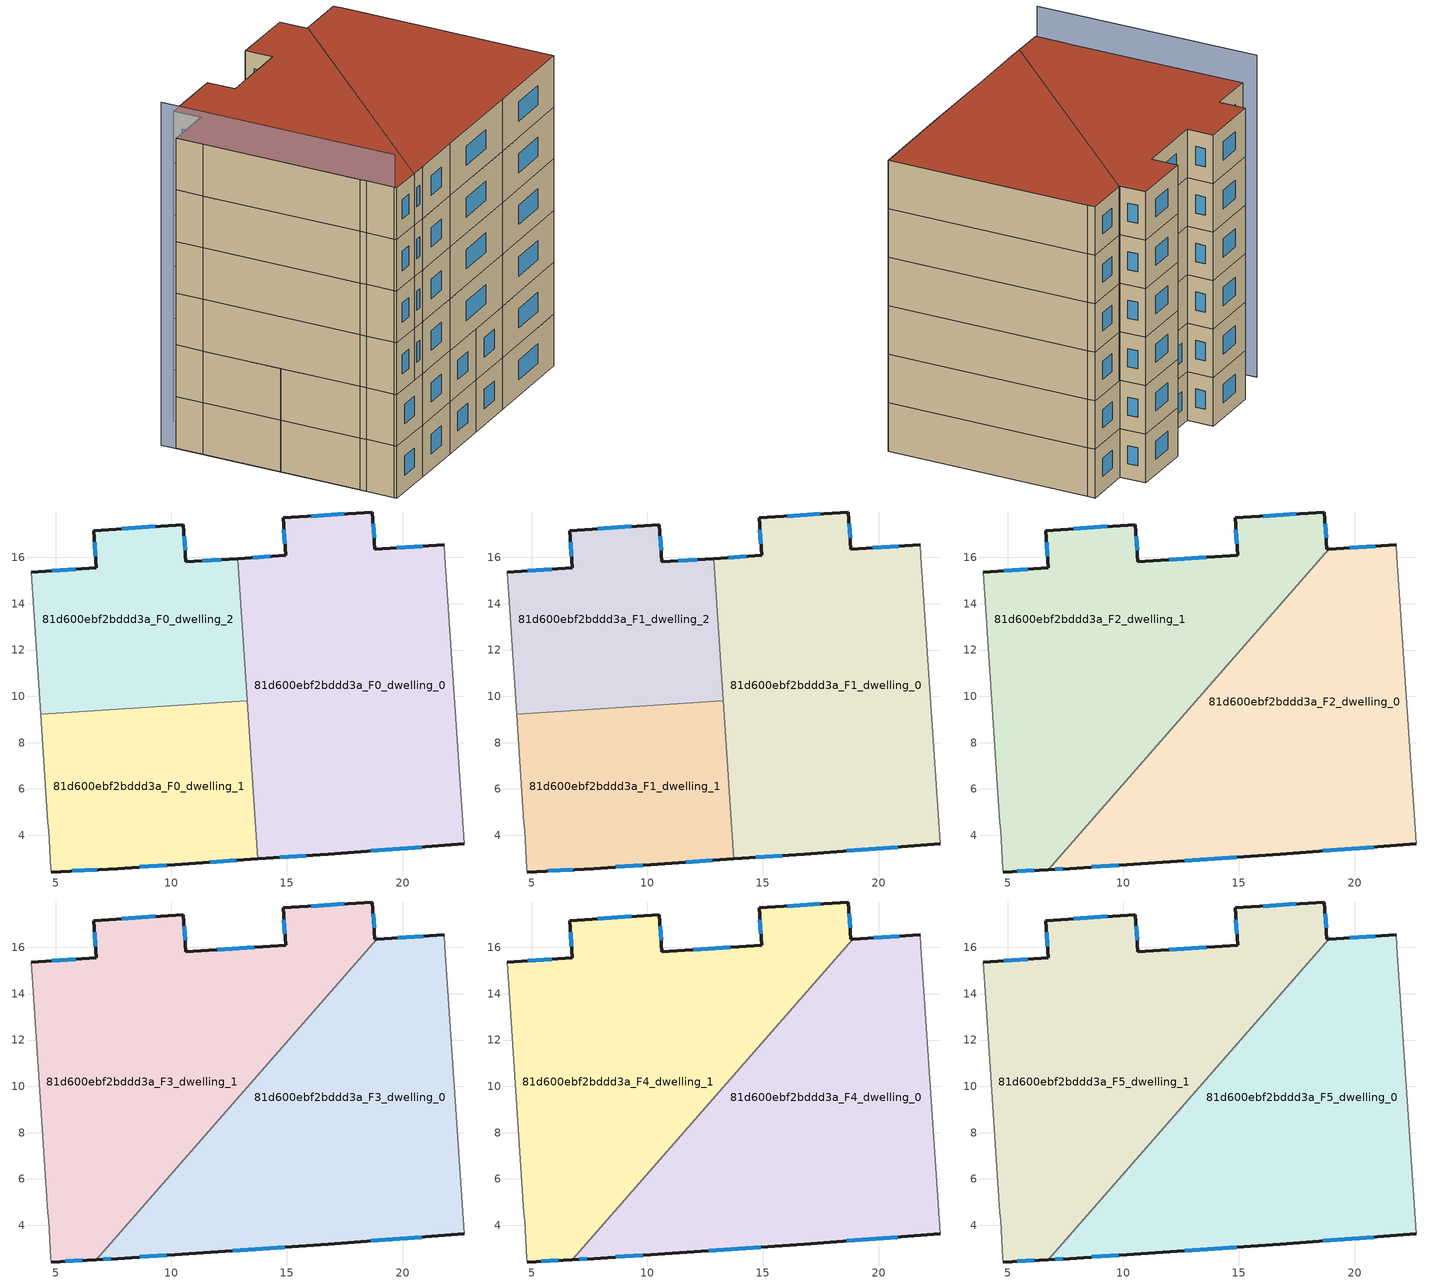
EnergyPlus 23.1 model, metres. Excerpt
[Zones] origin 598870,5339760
81d600ebf2bddd3a_F0_dwelling_0
 floor ground (EU_floor_Construction): 21.8,16.55 21.83,16.05 22.66,3.62 16.78,3.18 13.73,2.98 12.86,15.95 14.94,16.09 14.83,17.71 18.7,17.97 18.8,16.35 z0
 wall outside (EU_wall_Construction): 21.8,16.55 18.8,16.35 18.7,17.97 14.83,17.71 14.94,16.09 12.86,15.95 / 13.73,2.98 16.78,3.18 22.66,3.62 z0:3
 wall adiabatic (EU_wall_Construction): 22.66,3.62 21.83,16.05 21.8,16.55 z0:3
 wall to 81d600ebf2bddd3a_F0_dwelling_1 (EU_wall_Construction): 13.28,9.82 13.73,2.98 z0:3
 wall to 81d600ebf2bddd3a_F0_dwelling_2 (EU_wall_Construction): 12.86,15.95 13.28,9.82 z0:3
 window (EU_Window_Construction): 20.86,16.49 19.74,16.41 / 18.62,3.32 20.82,3.48 / 14.69,3.04 15.83,3.12 / 14.29,16.05 13.52,16 / 14.86,17.2 14.91,16.6 / 17.48,17.89 16.04,17.79 / 18.77,16.86 18.73,17.46 z0.94:2.06
81d600ebf2bddd3a_F0_dwelling_1
 floor ground (EU_floor_Construction): 13.28,9.82 13.73,2.98 10.76,2.78 7.68,2.56 4.82,2.41 4.8,2.54 4.7,4.2 4.67,4.54 4.36,9.22 z0
 wall outside (EU_wall_Construction): 4.82,2.41 7.68,2.56 10.76,2.78 13.73,2.98 z0:3
 wall adiabatic (EU_wall_Construction): 4.36,9.22 4.67,4.54 4.7,4.2 4.8,2.54 4.82,2.41 z0:3
 wall to 81d600ebf2bddd3a_F0_dwelling_2 (EU_wall_Construction): 13.27,9.82 4.36,9.22 z0:3
 window (EU_Window_Construction): 11.69,2.84 12.8,2.91 / 8.64,2.63 9.8,2.71 / 5.71,2.46 6.78,2.51 z0.94:2.06
81d600ebf2bddd3a_F0_dwelling_2
 floor ground (EU_floor_Construction): 12.86,15.95 13.28,9.82 4.36,9.22 4.05,13.77 3.95,15.36 6.76,15.55 6.65,17.16 10.53,17.42 10.64,15.81 z0
 wall outside (EU_wall_Construction): 12.86,15.95 10.64,15.81 10.53,17.42 6.65,17.16 6.76,15.55 3.95,15.36 z0:3
 wall adiabatic (EU_wall_Construction): 3.95,15.36 4.05,13.77 4.36,9.22 z0:3
 window (EU_Window_Construction): 6.69,16.65 6.73,16.05 / 9.31,17.34 7.87,17.24 / 10.6,16.31 10.56,16.92 / 12.17,15.91 11.33,15.85 / 5.88,15.49 4.83,15.42 z0.94:2.06
81d600ebf2bddd3a_F1_dwelling_0
 floor to 81d600ebf2bddd3a_F0_dwelling_0 (EU_floor_Construction): 21.8,16.55 21.83,16.05 22.66,3.62 16.78,3.18 13.73,2.98 12.86,15.95 14.94,16.09 14.83,17.71 18.7,17.97 18.8,16.35 z3
 wall outside (EU_wall_Construction): 21.8,16.55 18.8,16.35 18.7,17.97 14.83,17.71 14.94,16.09 12.86,15.95 / 13.73,2.98 16.78,3.18 22.66,3.62 z3:6
 wall adiabatic (EU_wall_Construction): 22.66,3.62 21.83,16.05 21.8,16.55 z3:6
 wall to 81d600ebf2bddd3a_F1_dwelling_1 (EU_wall_Construction): 13.28,9.82 13.73,2.98 z3:6
 wall to 81d600ebf2bddd3a_F1_dwelling_2 (EU_wall_Construction): 12.86,15.95 13.28,9.82 z3:6
 window (EU_Window_Construction): 20.86,16.49 19.74,16.41 / 18.62,3.32 20.82,3.48 / 14.69,3.04 15.83,3.12 / 14.29,16.05 13.52,16 / 14.86,17.2 14.91,16.6 / 17.48,17.89 16.04,17.79 / 18.77,16.86 18.73,17.46 z3.94:5.06
81d600ebf2bddd3a_F1_dwelling_1
 floor to 81d600ebf2bddd3a_F0_dwelling_1 (EU_floor_Construction): 13.27,9.82 13.73,2.98 10.76,2.78 7.68,2.56 4.82,2.41 4.8,2.54 4.7,4.2 4.67,4.54 4.36,9.22 z3
 wall outside (EU_wall_Construction): 4.82,2.41 7.68,2.56 10.76,2.78 13.73,2.98 z3:6
 wall adiabatic (EU_wall_Construction): 4.36,9.22 4.67,4.54 4.7,4.2 4.8,2.54 4.82,2.41 z3:6
 wall to 81d600ebf2bddd3a_F1_dwelling_2 (EU_wall_Construction): 13.27,9.82 4.36,9.22 z3:6
 window (EU_Window_Construction): 11.69,2.84 12.8,2.91 / 8.64,2.63 9.8,2.71 / 5.71,2.46 6.78,2.51 z3.94:5.06
81d600ebf2bddd3a_F1_dwelling_2
 floor to 81d600ebf2bddd3a_F0_dwelling_2 (EU_floor_Construction): 12.86,15.95 13.27,9.82 4.36,9.22 4.05,13.77 3.95,15.36 6.76,15.55 6.65,17.16 10.53,17.42 10.63,15.81 z3
 wall outside (EU_wall_Construction): 12.86,15.95 10.64,15.81 10.53,17.42 6.65,17.16 6.76,15.55 3.95,15.36 z3:6
 wall adiabatic (EU_wall_Construction): 3.95,15.36 4.05,13.77 4.36,9.22 z3:6
 window (EU_Window_Construction): 6.69,16.65 6.73,16.05 / 9.31,17.34 7.87,17.24 / 10.6,16.31 10.56,16.92 / 12.17,15.91 11.33,15.85 / 5.88,15.49 4.83,15.42 z3.94:5.06
81d600ebf2bddd3a_F2_dwelling_0
 floor to 81d600ebf2bddd3a_F1_dwelling_0 (EU_floor_Construction): 21.8,16.55 21.83,16.05 22.66,3.62 16.78,3.18 13.73,2.98 13.27,9.94 18.87,16.35 z6
 floor to 81d600ebf2bddd3a_F1_dwelling_1 (EU_floor_Construction): 13.27,9.82 13.73,2.98 10.76,2.78 7.68,2.56 6.76,2.51 13.15,9.81 z6
 wall outside (EU_wall_Construction): 6.77,2.51 7.68,2.56 10.76,2.78 16.78,3.18 22.66,3.62 / 21.8,16.55 18.87,16.35 z6:9
 wall adiabatic (EU_wall_Construction): 22.66,3.62 21.83,16.05 21.8,16.55 z6:9
 wall to 81d600ebf2bddd3a_F2_dwelling_1 (EU_wall_Construction): 18.87,16.35 6.77,2.51 z6:9
 window (EU_Window_Construction): 12.65,2.9 14.89,3.06 / 8.64,2.63 9.8,2.71 / 7.05,2.53 7.39,2.54 / 20.88,16.49 19.79,16.41 / 18.62,3.32 20.82,3.48 z6.94:8.06
81d600ebf2bddd3a_F2_dwelling_1
 floor to 81d600ebf2bddd3a_F1_dwelling_0 (EU_floor_Construction): 18.7,17.97 18.8,16.35 18.87,16.35 13.27,9.94 12.87,15.95 14.94,16.09 14.83,17.71 z6
 floor to 81d600ebf2bddd3a_F1_dwelling_2 (EU_floor_Construction): 12.87,15.95 13.27,9.94 13.15,9.81 4.36,9.22 4.05,13.77 3.95,15.36 6.76,15.55 6.65,17.16 10.53,17.42 10.63,15.81 z6
 floor to 81d600ebf2bddd3a_F1_dwelling_1 (EU_floor_Construction): 13.15,9.81 6.76,2.51 4.82,2.41 4.8,2.54 4.7,4.2 4.67,4.54 4.36,9.22 z6
 wall outside (EU_wall_Construction): 18.87,16.35 18.8,16.35 18.7,17.97 14.83,17.71 14.94,16.09 10.64,15.81 10.53,17.42 6.65,17.16 6.76,15.55 3.95,15.36 / 4.82,2.41 6.77,2.51 z6:9
 wall adiabatic (EU_wall_Construction): 3.95,15.36 4.05,13.77 4.67,4.54 4.7,4.2 4.8,2.54 4.82,2.41 z6:9
 window (EU_Window_Construction): 5.88,15.49 4.83,15.42 / 6.69,16.65 6.73,16.05 / 9.31,17.34 7.87,17.24 / 10.6,16.31 10.56,16.92 / 13.59,16 11.98,15.9 / 14.86,17.2 14.91,16.6 / 17.48,17.89 16.04,17.79 / 18.77,16.86 18.73,17.46 / 5.43,2.44 6.15,2.48 z6.94:8.06
81d600ebf2bddd3a_F3_dwelling_0
 floor to 81d600ebf2bddd3a_F2_dwelling_0 (EU_floor_Construction): 21.8,16.55 21.83,16.05 22.66,3.62 16.78,3.18 10.76,2.78 7.68,2.56 6.76,2.51 18.87,16.35 z9
 wall outside (EU_wall_Construction): 6.77,2.51 7.68,2.56 10.76,2.78 16.78,3.18 22.66,3.62 / 21.8,16.55 18.87,16.35 z9:12
 wall adiabatic (EU_wall_Construction): 22.66,3.62 21.83,16.05 21.8,16.55 z9:12
 wall to 81d600ebf2bddd3a_F3_dwelling_1 (EU_wall_Construction): 18.87,16.35 6.77,2.51 z9:12
 window (EU_Window_Construction): 12.65,2.9 14.89,3.06 / 8.64,2.63 9.8,2.71 / 7.05,2.53 7.39,2.54 / 20.88,16.49 19.79,16.41 / 18.62,3.32 20.82,3.48 z9.94:11.06
81d600ebf2bddd3a_F3_dwelling_1
 floor to 81d600ebf2bddd3a_F2_dwelling_1 (EU_floor_Construction): 18.7,17.97 18.8,16.35 18.87,16.35 6.76,2.51 4.82,2.41 4.8,2.54 4.7,4.2 4.67,4.54 4.05,13.77 3.95,15.36 6.76,15.55 6.65,17.16 10.53,17.42 10.63,15.81 14.94,16.09 14.83,17.71 z9
 wall outside (EU_wall_Construction): 18.87,16.35 18.8,16.35 18.7,17.97 14.83,17.71 14.94,16.09 10.64,15.81 10.53,17.42 6.65,17.16 6.76,15.55 3.95,15.36 / 4.82,2.41 6.77,2.51 z9:12
 wall adiabatic (EU_wall_Construction): 3.95,15.36 4.05,13.77 4.67,4.54 4.7,4.2 4.8,2.54 4.82,2.41 z9:12
 window (EU_Window_Construction): 5.88,15.49 4.83,15.42 / 6.69,16.65 6.73,16.05 / 9.31,17.34 7.87,17.24 / 10.6,16.31 10.56,16.92 / 13.59,16 11.98,15.9 / 14.86,17.2 14.91,16.6 / 17.48,17.89 16.04,17.79 / 18.77,16.86 18.73,17.46 / 5.43,2.44 6.15,2.48 z9.94:11.06
81d600ebf2bddd3a_F4_dwelling_0
 floor to 81d600ebf2bddd3a_F3_dwelling_0 (EU_floor_Construction): 21.8,16.55 21.83,16.05 22.66,3.62 16.78,3.18 10.76,2.78 7.68,2.56 6.76,2.51 18.87,16.35 z12
 wall outside (EU_wall_Construction): 6.77,2.51 7.68,2.56 10.76,2.78 16.78,3.18 22.66,3.62 / 21.8,16.55 18.87,16.35 z12:15
 wall adiabatic (EU_wall_Construction): 22.66,3.62 21.83,16.05 21.8,16.55 z12:15
 wall to 81d600ebf2bddd3a_F4_dwelling_1 (EU_wall_Construction): 18.87,16.35 6.77,2.51 z12:15
 window (EU_Window_Construction): 12.65,2.9 14.89,3.06 / 8.64,2.63 9.8,2.71 / 7.05,2.53 7.39,2.54 / 20.88,16.49 19.79,16.41 / 18.62,3.32 20.82,3.48 z12.94:14.06
81d600ebf2bddd3a_F4_dwelling_1
 floor to 81d600ebf2bddd3a_F3_dwelling_1 (EU_floor_Construction): 18.7,17.97 18.8,16.35 18.87,16.35 6.76,2.51 4.82,2.41 4.8,2.54 4.7,4.2 4.67,4.54 4.05,13.77 3.95,15.36 6.76,15.55 6.65,17.16 10.53,17.42 10.63,15.81 14.94,16.09 14.83,17.71 z12
 wall outside (EU_wall_Construction): 18.87,16.35 18.8,16.35 18.7,17.97 14.83,17.71 14.94,16.09 10.64,15.81 10.53,17.42 6.65,17.16 6.76,15.55 3.95,15.36 / 4.82,2.41 6.77,2.51 z12:15
 wall adiabatic (EU_wall_Construction): 3.95,15.36 4.05,13.77 4.67,4.54 4.7,4.2 4.8,2.54 4.82,2.41 z12:15
 window (EU_Window_Construction): 5.88,15.49 4.83,15.42 / 6.69,16.65 6.73,16.05 / 9.31,17.34 7.87,17.24 / 10.6,16.31 10.56,16.92 / 13.59,16 11.98,15.9 / 14.86,17.2 14.91,16.6 / 17.48,17.89 16.04,17.79 / 18.77,16.86 18.73,17.46 / 5.43,2.44 6.15,2.48 z12.94:14.06
81d600ebf2bddd3a_F5_dwelling_0
 floor to 81d600ebf2bddd3a_F4_dwelling_0 (EU_floor_Construction): 21.8,16.55 21.83,16.05 22.66,3.62 16.78,3.18 10.76,2.78 7.68,2.56 6.76,2.51 18.87,16.35 z15
 wall outside (EU_wall_Construction): 6.77,2.51 7.68,2.56 10.76,2.78 16.78,3.18 22.66,3.62 / 21.8,16.55 18.87,16.35 z15:18
 wall adiabatic (EU_wall_Construction): 22.66,3.62 21.83,16.05 21.8,16.55 z15:18
 wall to 81d600ebf2bddd3a_F5_dwelling_1 (EU_wall_Construction): 18.87,16.35 6.77,2.51 z15:18
 window (EU_Window_Construction): 12.65,2.9 14.89,3.06 / 8.64,2.63 9.8,2.71 / 7.05,2.53 7.39,2.54 / 20.88,16.49 19.79,16.41 / 18.62,3.32 20.82,3.48 z15.94:17.06
 roof outside (EU_roof_Construction): 22.66,3.62 21.83,16.05 21.8,16.55 18.87,16.35 6.77,2.51 7.68,2.56 10.76,2.78 16.78,3.18 z18
81d600ebf2bddd3a_F5_dwelling_1
 floor to 81d600ebf2bddd3a_F4_dwelling_1 (EU_floor_Construction): 18.7,17.97 18.8,16.35 18.87,16.35 6.76,2.51 4.82,2.41 4.8,2.54 4.7,4.2 4.67,4.54 4.05,13.77 3.95,15.36 6.76,15.55 6.65,17.16 10.53,17.42 10.63,15.81 14.94,16.09 14.83,17.71 z15
 wall outside (EU_wall_Construction): 18.87,16.35 18.8,16.35 18.7,17.97 14.83,17.71 14.94,16.09 10.64,15.81 10.53,17.42 6.65,17.16 6.76,15.55 3.95,15.36 / 4.82,2.41 6.77,2.51 z15:18
 wall adiabatic (EU_wall_Construction): 3.95,15.36 4.05,13.77 4.67,4.54 4.7,4.2 4.8,2.54 4.82,2.41 z15:18
 window (EU_Window_Construction): 5.88,15.49 4.83,15.42 / 6.69,16.65 6.73,16.05 / 9.31,17.34 7.87,17.24 / 10.6,16.31 10.56,16.92 / 13.59,16 11.98,15.9 / 14.86,17.2 14.91,16.6 / 17.48,17.89 16.04,17.79 / 18.77,16.86 18.73,17.46 / 5.43,2.44 6.15,2.48 z15.94:17.06
 roof outside (EU_roof_Construction): 6.77,2.51 18.87,16.35 18.8,16.35 18.7,17.97 14.83,17.71 14.94,16.09 10.64,15.81 10.53,17.42 6.65,17.16 6.76,15.55 3.95,15.36 4.05,13.77 4.67,4.54 4.7,4.2 4.8,2.54 4.82,2.41 z18
shading: 3.9,16.23 4.81,2.52 z0:19.9
[Building]
EU S2 Campaign: North Axis=0; Terrain=City; Solar Distribution=FullExterior
[Site:Location]
Vienna: Latitude=48; Longitude=16.5; Time Zone=1; Elevation=183
[SizingPeriod:WeatherFileDays]
AnnualSizingPeriod: Begin Month=1; Begin Day of Month=1; End Month=12; End Day of Month=31; Day of Week for Start Day=Monday; Use Weather File Daylight Saving Period=No; Use Weather File Rain and Snow Indicators=No
[MATERIAL]
EU_InternalMass_Material: Roughness=MediumRough; Thickness=0.1; Conductivity=1; Density=1800; Specific Heat=900; Thermal Absorptance=0.9; Solar Absorptance=0.7; Visible Absorptance=0.7
[MATERIAL:NOMASS] Roughness=MediumRough; Thermal Absorptance=0.9; Solar Absorptance=0.7; Visible Absorptance=0.7
Name | Thermal Resistance
EU_wall_NoMass | 0.914258
EU_roof_NoMass | 0.954009
EU_floor_NoMass | 1.09711
[WINDOWMATERIAL:SIMPLEGLAZINGSYSTEM]
EU_Window_SimpleGlazing: UFactor=2.09642; Solar Heat Gain Coefficient=0.65; Visible Transmittance=0.65
[CONSTRUCTION]
EU_wall_Construction: EU_wall_NoMass
EU_roof_Construction: EU_roof_NoMass
EU_floor_Construction: EU_floor_NoMass
EU_Window_Construction: EU_Window_SimpleGlazing
EU_InternalMass_Construction: EU_InternalMass_Material
[ZONE] Type=1; Multiplier=1; Ceiling Height=autocalculate; Floor Area=autocalculate; Part of Total Floor Area=Yes
Name | Volume
81d600ebf2bddd3a_F0_dwelling_0; 81d600ebf2bddd3a_F1_dwelling_0 | 367.564
81d600ebf2bddd3a_F2_dwelling_0 | 367.559
81d600ebf2bddd3a_F3_dwelling_0; 81d600ebf2bddd3a_F4_dwelling_0; 81d600ebf2bddd3a_F5_dwelling_0 | 367.587
81d600ebf2bddd3a_F0_dwelling_1; 81d600ebf2bddd3a_F1_dwelling_1 | 183.805
81d600ebf2bddd3a_F2_dwelling_1 | 367.573
81d600ebf2bddd3a_F3_dwelling_1; 81d600ebf2bddd3a_F4_dwelling_1; 81d600ebf2bddd3a_F5_dwelling_1 | 367.577
81d600ebf2bddd3a_F0_dwelling_2 | 183.79
81d600ebf2bddd3a_F1_dwelling_2 | 183.791
[INTERNALMASS] Construction=EU_InternalMass_Construction
Name | Zone or ZoneList | Surface Area
81d600ebf2bddd3a_F0_dwelling_0_EU_InternalMass | 81d600ebf2bddd3a_F0_dwelling_0 | 122.521
81d600ebf2bddd3a_F0_dwelling_1_EU_InternalMass | 81d600ebf2bddd3a_F0_dwelling_1 | 61.2683
81d600ebf2bddd3a_F0_dwelling_2_EU_InternalMass | 81d600ebf2bddd3a_F0_dwelling_2 | 61.2635
81d600ebf2bddd3a_F1_dwelling_0_EU_InternalMass | 81d600ebf2bddd3a_F1_dwelling_0 | 122.521
81d600ebf2bddd3a_F1_dwelling_1_EU_InternalMass | 81d600ebf2bddd3a_F1_dwelling_1 | 61.2683
81d600ebf2bddd3a_F1_dwelling_2_EU_InternalMass | 81d600ebf2bddd3a_F1_dwelling_2 | 61.2635
81d600ebf2bddd3a_F2_dwelling_0_EU_InternalMass | 81d600ebf2bddd3a_F2_dwelling_0 | 122.529
81d600ebf2bddd3a_F2_dwelling_1_EU_InternalMass | 81d600ebf2bddd3a_F2_dwelling_1 | 122.526
81d600ebf2bddd3a_F3_dwelling_0_EU_InternalMass | 81d600ebf2bddd3a_F3_dwelling_0 | 122.529
81d600ebf2bddd3a_F3_dwelling_1_EU_InternalMass | 81d600ebf2bddd3a_F3_dwelling_1 | 122.526
81d600ebf2bddd3a_F4_dwelling_0_EU_InternalMass | 81d600ebf2bddd3a_F4_dwelling_0 | 122.529
81d600ebf2bddd3a_F4_dwelling_1_EU_InternalMass | 81d600ebf2bddd3a_F4_dwelling_1 | 122.526
81d600ebf2bddd3a_F5_dwelling_0_EU_InternalMass | 81d600ebf2bddd3a_F5_dwelling_0 | 122.529
81d600ebf2bddd3a_F5_dwelling_1_EU_InternalMass | 81d600ebf2bddd3a_F5_dwelling_1 | 122.526
[OTHEREQUIPMENT] Fuel Type=Electricity; Design Level Calculation Method=Watts/Area; Power per Zone Floor Area=1; Fraction Latent=0; Fraction Radiant=0; Fraction Lost=0; Carbon Dioxide Generation Rate=0; EndUse Subcategory=EU_Step8_InternalGains
Name | Zone or ZoneList or Space or SpaceList | Schedule
EU_Step8_InternalGain_81d600ebf2bddd3a_F0_dwelling_0_f000 | 81d600ebf2bddd3a_F0_dwelling_0 | EU_Step8_GainSchedule_81d600ebf2bddd3a_F0_dwelling_0_f000
EU_Step8_InternalGain_81d600ebf2bddd3a_F0_dwelling_1_f000 | 81d600ebf2bddd3a_F0_dwelling_1 | EU_Step8_GainSchedule_81d600ebf2bddd3a_F0_dwelling_1_f000
EU_Step8_InternalGain_81d600ebf2bddd3a_F0_dwelling_2_f000 | 81d600ebf2bddd3a_F0_dwelling_2 | EU_Step8_GainSchedule_81d600ebf2bddd3a_F0_dwelling_2_f000
EU_Step8_InternalGain_81d600ebf2bddd3a_F1_dwelling_0_f000 | 81d600ebf2bddd3a_F1_dwelling_0 | EU_Step8_GainSchedule_81d600ebf2bddd3a_F1_dwelling_0_f000
EU_Step8_InternalGain_81d600ebf2bddd3a_F1_dwelling_1_f000 | 81d600ebf2bddd3a_F1_dwelling_1 | EU_Step8_GainSchedule_81d600ebf2bddd3a_F1_dwelling_1_f000
EU_Step8_InternalGain_81d600ebf2bddd3a_F1_dwelling_2_f000 | 81d600ebf2bddd3a_F1_dwelling_2 | EU_Step8_GainSchedule_81d600ebf2bddd3a_F1_dwelling_2_f000
EU_Step8_InternalGain_81d600ebf2bddd3a_F2_dwelling_0_f000 | 81d600ebf2bddd3a_F2_dwelling_0 | EU_Step8_GainSchedule_81d600ebf2bddd3a_F2_dwelling_0_f000
EU_Step8_InternalGain_81d600ebf2bddd3a_F2_dwelling_1_f000 | 81d600ebf2bddd3a_F2_dwelling_1 | EU_Step8_GainSchedule_81d600ebf2bddd3a_F2_dwelling_1_f000
EU_Step8_InternalGain_81d600ebf2bddd3a_F3_dwelling_0_f000 | 81d600ebf2bddd3a_F3_dwelling_0 | EU_Step8_GainSchedule_81d600ebf2bddd3a_F3_dwelling_0_f000
EU_Step8_InternalGain_81d600ebf2bddd3a_F3_dwelling_1_f000 | 81d600ebf2bddd3a_F3_dwelling_1 | EU_Step8_GainSchedule_81d600ebf2bddd3a_F3_dwelling_1_f000
EU_Step8_InternalGain_81d600ebf2bddd3a_F4_dwelling_0_f000 | 81d600ebf2bddd3a_F4_dwelling_0 | EU_Step8_GainSchedule_81d600ebf2bddd3a_F4_dwelling_0_f000
EU_Step8_InternalGain_81d600ebf2bddd3a_F4_dwelling_1_f000 | 81d600ebf2bddd3a_F4_dwelling_1 | EU_Step8_GainSchedule_81d600ebf2bddd3a_F4_dwelling_1_f000
EU_Step8_InternalGain_81d600ebf2bddd3a_F5_dwelling_0_f000 | 81d600ebf2bddd3a_F5_dwelling_0 | EU_Step8_GainSchedule_81d600ebf2bddd3a_F5_dwelling_0_f000
EU_Step8_InternalGain_81d600ebf2bddd3a_F5_dwelling_1_f000 | 81d600ebf2bddd3a_F5_dwelling_1 | EU_Step8_GainSchedule_81d600ebf2bddd3a_F5_dwelling_1_f000
[ZONEVENTILATION:DESIGNFLOWRATE] Schedule=EU_AlwaysOn; Design Flow Rate Calculation Method=AirChanges/Hour; Air Changes per Hour=0.546891; Ventilation Type=Natural; Fan Pressure Rise=0; Fan Total Efficiency=1; Constant Term Coefficient=1; Temperature Term Coefficient=0; Velocity Term Coefficient=0; Velocity Squared Term Coefficient=0; Minimum Indoor Temperature=-100; Maximum Indoor Temperature=100; Delta Temperature=-100; Minimum Outdoor Temperature=-100; Maximum Outdoor Temperature=100; Maximum Wind Speed=40
Name | Zone or ZoneList or Space or SpaceList
EU_ConstantAir_81d600ebf2bddd3a_F0_dwelling_0 | 81d600ebf2bddd3a_F0_dwelling_0
EU_ConstantAir_81d600ebf2bddd3a_F0_dwelling_1 | 81d600ebf2bddd3a_F0_dwelling_1
EU_ConstantAir_81d600ebf2bddd3a_F0_dwelling_2 | 81d600ebf2bddd3a_F0_dwelling_2
EU_ConstantAir_81d600ebf2bddd3a_F1_dwelling_0 | 81d600ebf2bddd3a_F1_dwelling_0
EU_ConstantAir_81d600ebf2bddd3a_F1_dwelling_1 | 81d600ebf2bddd3a_F1_dwelling_1
EU_ConstantAir_81d600ebf2bddd3a_F1_dwelling_2 | 81d600ebf2bddd3a_F1_dwelling_2
EU_ConstantAir_81d600ebf2bddd3a_F2_dwelling_0 | 81d600ebf2bddd3a_F2_dwelling_0
EU_ConstantAir_81d600ebf2bddd3a_F2_dwelling_1 | 81d600ebf2bddd3a_F2_dwelling_1
EU_ConstantAir_81d600ebf2bddd3a_F3_dwelling_0 | 81d600ebf2bddd3a_F3_dwelling_0
EU_ConstantAir_81d600ebf2bddd3a_F3_dwelling_1 | 81d600ebf2bddd3a_F3_dwelling_1
EU_ConstantAir_81d600ebf2bddd3a_F4_dwelling_0 | 81d600ebf2bddd3a_F4_dwelling_0
EU_ConstantAir_81d600ebf2bddd3a_F4_dwelling_1 | 81d600ebf2bddd3a_F4_dwelling_1
EU_ConstantAir_81d600ebf2bddd3a_F5_dwelling_0 | 81d600ebf2bddd3a_F5_dwelling_0
EU_ConstantAir_81d600ebf2bddd3a_F5_dwelling_1 | 81d600ebf2bddd3a_F5_dwelling_1
[HVACTEMPLATE:THERMOSTAT] Constant Heating Setpoint=20; Constant Cooling Setpoint=50
EU_HeatOnly_81d600ebf2bddd3a_F0_dwelling_0; EU_HeatOnly_81d600ebf2bddd3a_F0_dwelling_1; EU_HeatOnly_81d600ebf2bddd3a_F0_dwelling_2; EU_HeatOnly_81d600ebf2bddd3a_F1_dwelling_0; EU_HeatOnly_81d600ebf2bddd3a_F1_dwelling_1; EU_HeatOnly_81d600ebf2bddd3a_F1_dwelling_2; EU_HeatOnly_81d600ebf2bddd3a_F2_dwelling_0; EU_HeatOnly_81d600ebf2bddd3a_F2_dwelling_1; EU_HeatOnly_81d600ebf2bddd3a_F3_dwelling_0; EU_HeatOnly_81d600ebf2bddd3a_F3_dwelling_1; EU_HeatOnly_81d600ebf2bddd3a_F4_dwelling_0; EU_HeatOnly_81d600ebf2bddd3a_F4_dwelling_1; EU_HeatOnly_81d600ebf2bddd3a_F5_dwelling_0; EU_HeatOnly_81d600ebf2bddd3a_F5_dwelling_1
[HVACTEMPLATE:ZONE:IDEALLOADSAIRSYSTEM] System Availability Schedule=EU_AlwaysOn; Maximum Heating Supply Air Temperature=50; Minimum Cooling Supply Air Temperature=13; Maximum Heating Supply Air Humidity Ratio=0.0156; Minimum Cooling Supply Air Humidity Ratio=0.0077; Heating Limit=NoLimit; Cooling Limit=NoLimit; Heating Availability Schedule=EU_AlwaysOn; Cooling Availability Schedule=EU_CoolingOff; Dehumidification Control Type=ConstantSensibleHeatRatio; Cooling Sensible Heat Ratio=0.7; Dehumidification Setpoint=60; Humidification Control Type=None; Humidification Setpoint=30; Outdoor Air Method=None; Outdoor Air Flow Rate per Person=0.00944; Outdoor Air Flow Rate per Zone Floor Area=0; Outdoor Air Flow Rate per Zone=0; Demand Controlled Ventilation Type=None; Outdoor Air Economizer Type=NoEconomizer; Heat Recovery Type=None; Sensible Heat Recovery Effectiveness=0.7; Latent Heat Recovery Effectiveness=0.65
Name | Template Thermostat
81d600ebf2bddd3a_F0_dwelling_0 | EU_HeatOnly_81d600ebf2bddd3a_F0_dwelling_0
81d600ebf2bddd3a_F0_dwelling_1 | EU_HeatOnly_81d600ebf2bddd3a_F0_dwelling_1
81d600ebf2bddd3a_F0_dwelling_2 | EU_HeatOnly_81d600ebf2bddd3a_F0_dwelling_2
81d600ebf2bddd3a_F1_dwelling_0 | EU_HeatOnly_81d600ebf2bddd3a_F1_dwelling_0
81d600ebf2bddd3a_F1_dwelling_1 | EU_HeatOnly_81d600ebf2bddd3a_F1_dwelling_1
81d600ebf2bddd3a_F1_dwelling_2 | EU_HeatOnly_81d600ebf2bddd3a_F1_dwelling_2
81d600ebf2bddd3a_F2_dwelling_0 | EU_HeatOnly_81d600ebf2bddd3a_F2_dwelling_0
81d600ebf2bddd3a_F2_dwelling_1 | EU_HeatOnly_81d600ebf2bddd3a_F2_dwelling_1
81d600ebf2bddd3a_F3_dwelling_0 | EU_HeatOnly_81d600ebf2bddd3a_F3_dwelling_0
81d600ebf2bddd3a_F3_dwelling_1 | EU_HeatOnly_81d600ebf2bddd3a_F3_dwelling_1
81d600ebf2bddd3a_F4_dwelling_0 | EU_HeatOnly_81d600ebf2bddd3a_F4_dwelling_0
81d600ebf2bddd3a_F4_dwelling_1 | EU_HeatOnly_81d600ebf2bddd3a_F4_dwelling_1
81d600ebf2bddd3a_F5_dwelling_0 | EU_HeatOnly_81d600ebf2bddd3a_F5_dwelling_0
81d600ebf2bddd3a_F5_dwelling_1 | EU_HeatOnly_81d600ebf2bddd3a_F5_dwelling_1
[SIZING:ZONE] Zone Cooling Design Supply Air Temperature Input Method=SupplyAirTemperature; Zone Cooling Design Supply Air Temperature=13; Zone Heating Design Supply Air Temperature Input Method=SupplyAirTemperature; Zone Heating Design Supply Air Temperature=50; Zone Cooling Design Supply Air Humidity Ratio=0.008; Zone Heating Design Supply Air Humidity Ratio=0.008; Cooling Design Air Flow Method=DesignDay; Cooling Design Air Flow Rate=0; Cooling Minimum Air Flow per Zone Floor Area=0.000762; Cooling Minimum Air Flow=0; Cooling Minimum Air Flow Fraction=0.2; Heating Design Air Flow Method=DesignDay; Heating Design Air Flow Rate=0; Heating Maximum Air Flow per Zone Floor Area=0.002032; Heating Maximum Air Flow=0.141576; Heating Maximum Air Flow Fraction=0.3; Account for Dedicated Outdoor Air System=No; Dedicated Outdoor Air System Control Strategy=NeutralSupplyAir; Dedicated Outdoor Air Low Setpoint Temperature for Design=autosize; Dedicated Outdoor Air High Setpoint Temperature for Design=autosize; Zone Load Sizing Method=Sensible Load Only No Latent Load; Zone Latent Cooling Design Supply Air Humidity Ratio Input Method=HumidityRatioDifference; Zone Cooling Design Supply Air Humidity Ratio Difference=0.005; Zone Latent Heating Design Supply Air Humidity Ratio Input Method=HumidityRatioDifference; Zone Humidification Design Supply Air Humidity Ratio Difference=0.005
81d600ebf2bddd3a_F0_dwelling_0; 81d600ebf2bddd3a_F0_dwelling_1; 81d600ebf2bddd3a_F0_dwelling_2; 81d600ebf2bddd3a_F1_dwelling_0; 81d600ebf2bddd3a_F1_dwelling_1; 81d600ebf2bddd3a_F1_dwelling_2; 81d600ebf2bddd3a_F2_dwelling_0; 81d600ebf2bddd3a_F2_dwelling_1; 81d600ebf2bddd3a_F3_dwelling_0; 81d600ebf2bddd3a_F3_dwelling_1; 81d600ebf2bddd3a_F4_dwelling_0; 81d600ebf2bddd3a_F4_dwelling_1; 81d600ebf2bddd3a_F5_dwelling_0; 81d600ebf2bddd3a_F5_dwelling_1
[SCHEDULE:CONSTANT]
Name | Hourly Value
EU_AlwaysOn | 1
EU_CoolingOff | 0
[SCHEDULE:FILE] Column Number=1; Rows to Skip at Top=0; Number of Hours of Data=8760; Column Separator=Comma; Interpolate to Timestep=No; Minutes per Item=60; Adjust Schedule for Daylight Savings=Yes
Name | File
EU_Step8_GainSchedule_81d600ebf2bddd3a_F0_dwelling_0_f000 | ../../schedules/81d600ebf2bddd3a/81d600ebf2bddd3a_F0_dwelling_0_f000_gain.csv
EU_Step8_GainSchedule_81d600ebf2bddd3a_F0_dwelling_1_f000 | ../../schedules/81d600ebf2bddd3a/81d600ebf2bddd3a_F0_dwelling_1_f000_gain.csv
EU_Step8_GainSchedule_81d600ebf2bddd3a_F0_dwelling_2_f000 | ../../schedules/81d600ebf2bddd3a/81d600ebf2bddd3a_F0_dwelling_2_f000_gain.csv
EU_Step8_GainSchedule_81d600ebf2bddd3a_F1_dwelling_0_f000 | ../../schedules/81d600ebf2bddd3a/81d600ebf2bddd3a_F1_dwelling_0_f000_gain.csv
EU_Step8_GainSchedule_81d600ebf2bddd3a_F1_dwelling_1_f000 | ../../schedules/81d600ebf2bddd3a/81d600ebf2bddd3a_F1_dwelling_1_f000_gain.csv
EU_Step8_GainSchedule_81d600ebf2bddd3a_F1_dwelling_2_f000 | ../../schedules/81d600ebf2bddd3a/81d600ebf2bddd3a_F1_dwelling_2_f000_gain.csv
EU_Step8_GainSchedule_81d600ebf2bddd3a_F2_dwelling_0_f000 | ../../schedules/81d600ebf2bddd3a/81d600ebf2bddd3a_F2_dwelling_0_f000_gain.csv
EU_Step8_GainSchedule_81d600ebf2bddd3a_F2_dwelling_1_f000 | ../../schedules/81d600ebf2bddd3a/81d600ebf2bddd3a_F2_dwelling_1_f000_gain.csv
EU_Step8_GainSchedule_81d600ebf2bddd3a_F3_dwelling_0_f000 | ../../schedules/81d600ebf2bddd3a/81d600ebf2bddd3a_F3_dwelling_0_f000_gain.csv
EU_Step8_GainSchedule_81d600ebf2bddd3a_F3_dwelling_1_f000 | ../../schedules/81d600ebf2bddd3a/81d600ebf2bddd3a_F3_dwelling_1_f000_gain.csv
EU_Step8_GainSchedule_81d600ebf2bddd3a_F4_dwelling_0_f000 | ../../schedules/81d600ebf2bddd3a/81d600ebf2bddd3a_F4_dwelling_0_f000_gain.csv
EU_Step8_GainSchedule_81d600ebf2bddd3a_F4_dwelling_1_f000 | ../../schedules/81d600ebf2bddd3a/81d600ebf2bddd3a_F4_dwelling_1_f000_gain.csv
EU_Step8_GainSchedule_81d600ebf2bddd3a_F5_dwelling_0_f000 | ../../schedules/81d600ebf2bddd3a/81d600ebf2bddd3a_F5_dwelling_0_f000_gain.csv
EU_Step8_GainSchedule_81d600ebf2bddd3a_F5_dwelling_1_f000 | ../../schedules/81d600ebf2bddd3a/81d600ebf2bddd3a_F5_dwelling_1_f000_gain.csv
